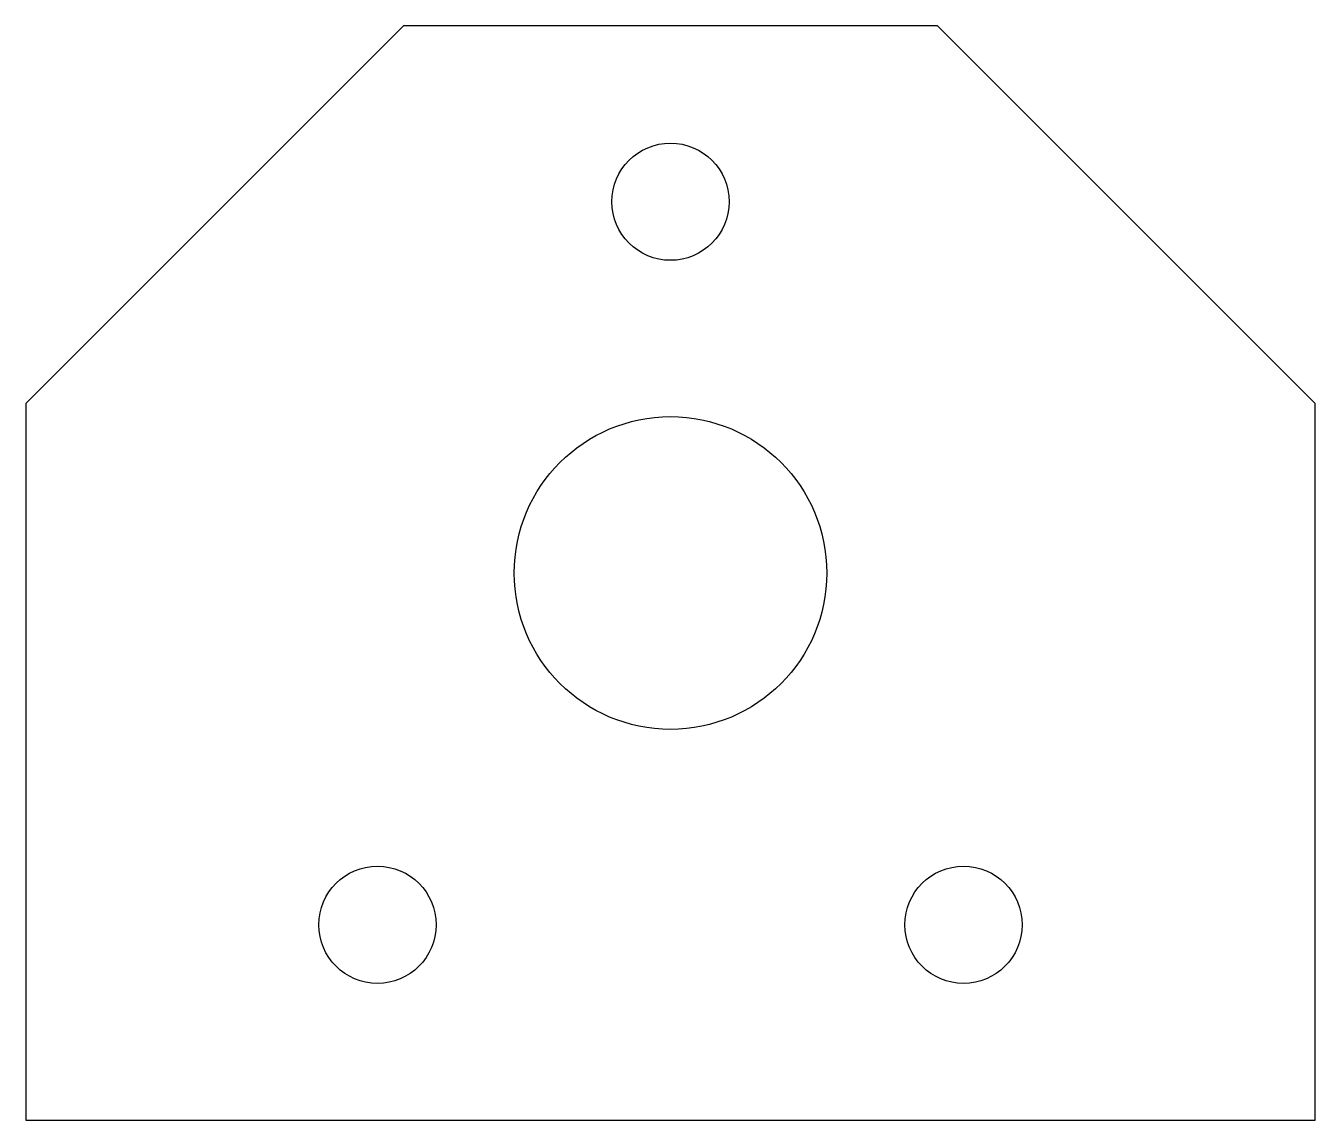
# Model space of a CAD drawing. Header units: millimetres. Extents: x -25.8 to 7.2, y 0.2 to 28.2.
import ezdxf

# ---------------------------------------------------------------- set-up
doc = ezdxf.new("R2010")
doc.units = ezdxf.units.MM
doc.layers.get('0').update_dxf_attribs({"linetype": 'CONTINUOUS'})

msp = doc.modelspace()

# ---------------------------------------------------------------- linework, layer by layer
msp.add_lwpolyline([(-25.771, 0.213), (7.229, 0.213), (7.229, 18.548), (-2.436, 28.213), (-16.105, 28.213), (-25.771, 18.548)], close=True)
for centre, radius in [((-9.271, 23.713), 1.5), ((-9.271, 14.213), 4), ((-16.771, 5.213), 1.5), ((-1.771, 5.213), 1.5)]:
    msp.add_circle(centre, radius)

doc.saveas('drawing.dxf')
